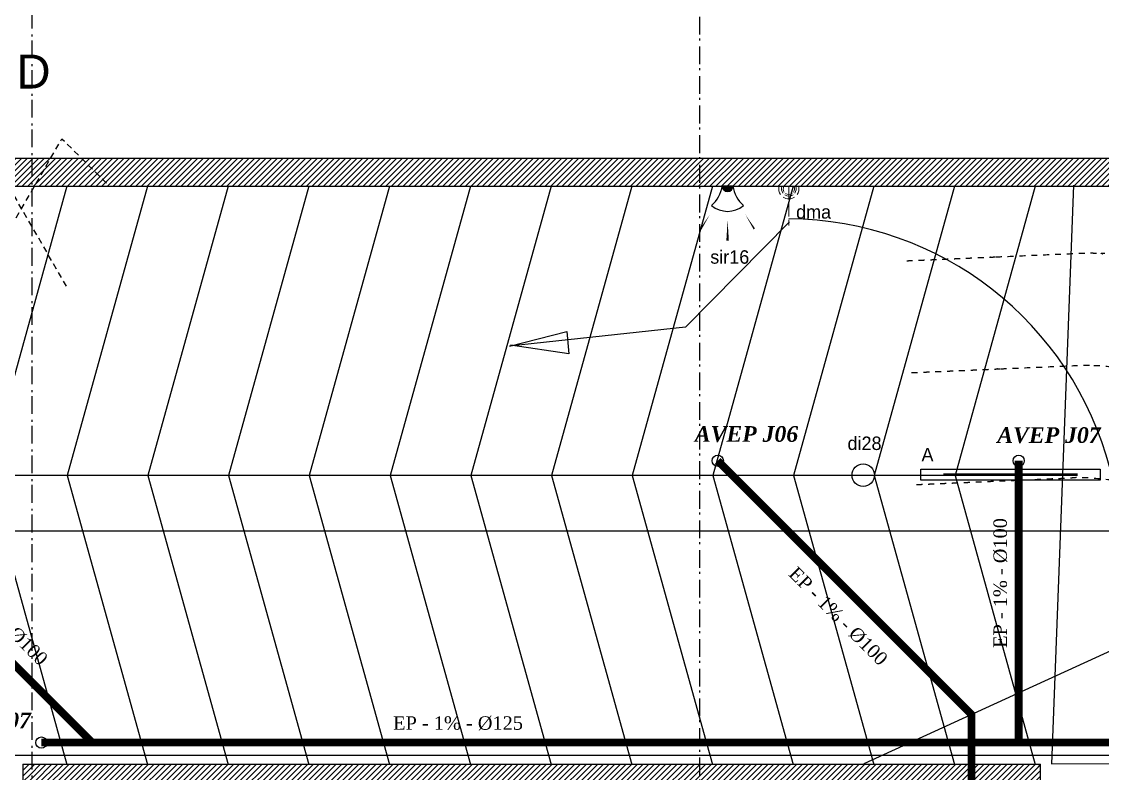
# Model space of a CAD drawing. Header units: centimetres. Extents: x 2452 to 16512, y -4226 to 6371.
# Drawn here: x 9811 to 10776, y 4901 to 5572 of the extents above; entities that cross this region are included whole.
import ezdxf

# ---------------------------------------------------------------- set-up
doc = ezdxf.new("R2010")
doc.units = ezdxf.units.CM
for name, pattern in [('ACAD_ISO02W100', [15, 12, -3]), ('prlm_ep', [2.5, 1.25, -0.25, 0.25, -0.25, 0.25, -0.25]), ('Style de ligne -11', [0.347222, 0.20828, -0.138942]), ('Style de ligne -6', [1.04164, 0.625, -0.20828, 0.06943, -0.13893]), ('VW-01', [0.41656, 0.20828, -0.20828])]:
    doc.linetypes.add(name, pattern=pattern)
for name, color, linetype, lineweight in [('01_poutres', 40, 'Continuous', 20), ('prlm-ELEC-CFO', 1, 'Continuous', 25), ('prlm-ELEC-SSI', 6, 'Continuous', 25)]:
    doc.layers.add(name, color=color, linetype=linetype, lineweight=lineweight)
for name, color, linetype in [('01_texte', 252, 'Continuous'), ('B GÈnÈral_Hatch', 252, 'Continuous'), ('B Général', 252, 'Continuous'), ('prlm-BA', 30, 'Continuous'), ('prlm-EAU-EP', 141, 'Continuous'), ('prlm-EAU-EPEXT', 145, 'Continuous')]:
    doc.layers.add(name, color=color, linetype=linetype)
doc.layers.add('prlm-ZEROPLOT', color=254, linetype='Continuous', plot=False)
doc.styles.add('Arial', font='arial.ttf')
doc.styles.add('prlm-eau-ep', font='timesbi.ttf', dxfattribs={"height": 18})
doc.styles.add('prlm-eau-euev', font='pala.ttf', dxfattribs={"height": 18})
doc.styles.add('prlm-elec-cfo', font='comic.ttf', dxfattribs={"height": 12})
doc.styles.add('prlm-elec-ssi', font='comic.ttf', dxfattribs={"height": 12})
pattern_1 = [(45, (0, 0), (2.4253472, -2.6458333), [])]

# ---------------------------------------------------------------- blocks, each defined once
blk = doc.blocks.new('Groupe-2-1')
at = {"layer": 'B Général', "linetype": 'Continuous'}
blk.add_line((10730.48, 4909.39), (10750.26, 5426.3), dxfattribs=at)
at = {"layer": 'B Général', "linetype": 'Continuous', "flags": 128}
for points in [[(9851.81, 5425.39), (9780.16, 5167.16), (9851.81, 4908.93)], [(9923.81, 5425.39), (9852.16, 5167.16), (9923.81, 4908.93)], [(9995.81, 5425.39), (9924.16, 5167.16), (9995.81, 4908.93)], [(10067.81, 5425.39), (9996.15, 5167.16), (10067.81, 4908.93)], [(10139.81, 5425.39), (10068.15, 5167.16), (10139.81, 4908.93)], [(10211.81, 5425.39), (10140.15, 5167.16), (10211.81, 4908.93)], [(10283.8, 5425.39), (10212.15, 5167.16), (10283.8, 4908.93)], [(10355.8, 5425.39), (10284.15, 5167.16), (10355.8, 4908.93)], [(10427.8, 5425.39), (10356.15, 5167.16), (10427.8, 4908.93)], [(10499.8, 5425.39), (10428.15, 5167.16), (10499.8, 4908.93)], [(10571.8, 5425.39), (10500.14, 5167.16), (10571.8, 4908.93)], [(10643.8, 5425.39), (10572.14, 5167.16), (10643.8, 4908.93)], [(10715.79, 5425.39), (10644.14, 5167.16), (10715.79, 4908.93)]]:
    blk.add_lwpolyline(points, dxfattribs=at)
blk = doc.blocks.new('Groupe-110-1')
at = {"layer": 'B GÈnÈral_Hatch', "linetype": 'Continuous'}
blk.add_hatch(color=250, dxfattribs=at).paths.add_polyline_path([(11216.02, 4147.99), (11214.86, 4142.95), (11213.34, 4147.9)])
at = {"layer": 'B Général', "flags": 128}
blk.add_lwpolyline([(11216.02, 4147.99), (11214.86, 4142.95), (11213.34, 4147.9)], close=True, dxfattribs=at)
at = {"layer": 'B Général', "linetype": 'VW-01', "ltscale": 25.4}
for points, knots in [([(10601.06, 5358.78), (10682.91, 5362.34), (10764.76, 5365.89), (10770.94, 5365.39), (10777.11, 5364.89), (11221.19, 5329.13), (11282.79, 4896.95), (11283.5, 4891.98), (11284.21, 4887.01), (11299.49, 4517.04), (11314.77, 4147.08)], [0, 0, 0, 1, 1, 2, 2, 3, 3, 4, 4, 5, 5, 5]), ([(10605.39, 5258.88), (10684.15, 5262.29), (10762.91, 5265.71), (10766, 5265.46), (10769.08, 5265.21), (11133.47, 5235.87), (11183.79, 4882.84), (11184.14, 4880.35), (11184.5, 4877.87), (11199.68, 4510.41), (11214.86, 4142.95)], [0, 0, 0, 1, 1, 2, 2, 3, 3, 4, 4, 5, 5, 5]), ([(10609.73, 5158.97), (10685.39, 5162.25), (10761.06, 5165.54), (11045.75, 5142.61), (11084.79, 4868.72), (11099.87, 4503.77), (11114.94, 4138.82)], [0, 0, 0, 1, 1, 2, 2, 3, 3, 3])]:
    blk.add_open_spline(points, degree=2, knots=knots, dxfattribs=at)
blk = doc.blocks.new('Groupe-112-1')
at = {"layer": 'B Général', "linetype": 'Style de ligne -11', "ltscale": 25.4, "flags": 128}
for points in [[(2185.67, 876.79), (2109.67, 1008.42), (2069.67, 968.42)], [(2105.67, 876.79), (2181.67, 1008.42), (2221.67, 968.42)]]:
    blk.add_lwpolyline(points, dxfattribs=at)
at = {"layer": 'B Général', "insert": (2119.8, 1083.53), "char_height": 30.303, "attachment_point": 1, "line_spacing_factor": 0.959385, "style": 'Arial'}
blk.add_mtext('JD', dxfattribs=at)
blk = doc.blocks.new('xi.epext')
at = {"layer": 'prlm-EAU-EPEXT', "color": 0, "linetype": 'ByBlock', "lineweight": -2}
blk.add_circle((0, 0), 5, dxfattribs=at)
blk = doc.blocks.new('A$C711F189D')
at = {"layer": '01_poutres', "color": 0}
blk.add_lwpolyline([(1521, 1195.14), (2225.96, 1195.14)], dxfattribs=at)
at = {"layer": '01_texte', "color": 0}
blk.add_lwpolyline([(1920.55, 1455.1), (1353.38, 1195.14)], dxfattribs=at)
blk = doc.blocks.new('xi.lumA')
at = {"layer": 'prlm-ELEC-CFO', "color": 0, "linetype": 'ByBlock', "lineweight": -2, "ltscale": 50}
blk.add_lwpolyline([(-80, -5), (-80, 5), (80, 5), (80, -5)], close=True, dxfattribs=at)
at = {"layer": 'prlm-ELEC-CFO', "color": 0, "linetype": 'ByBlock', "lineweight": 5, "ltscale": 50, "const_width": 2.6}
blk.add_lwpolyline([(-60, 0), (60, 0), (60, 0)], dxfattribs=at)
blk = doc.blocks.new('xi.dma')
at = {"layer": 'prlm-ELEC-CFO', "color": 0, "linetype": 'ACAD_ISO02W100', "lineweight": 5, "flags": 128}
for points in [[(0, 0), (0, 35)], [(-20, 0), (20, 0)]]:
    blk.add_lwpolyline(points, dxfattribs=at)
at = {"layer": 'prlm-ELEC-CFO', "color": 0, "linetype": 'ByBlock', "lineweight": 5}
for radius, start, end in [(9, 55, 125), (9, 145, 191.80296), (6.5, 145, 199.03868), (5, 145, 207.37446), (6.5, 55, 125), (5, 55, 125), (5, 332.62554, 35), (6.5, 340.96132, 35), (9, 348.19704, 35)]:
    blk.add_arc((0, 2.41), radius, start, end, dxfattribs=at)
blk = doc.blocks.new('xi.sir')
at = {"layer": 'prlm-ELEC-SSI'}
blk.add_hatch(color=0, dxfattribs=at).paths.add_polyline_path([(-4.81, 0), (4.82, 0, 1)])
at = {"layer": 'prlm-ELEC-SSI', "color": 0, "flags": 128}
for points in [[(0, 30, 0, 2.25, 0), (0, 48.75, 0, 0, 0)], [(-15.87, 25.45, 0, 1.5, 0), (-23.81, 38.18, 0, 0, 0)], [(15.88, 25.45, 0, 1.5, 0), (23.82, 38.18, 0, 0, 0)]]:
    blk.add_lwpolyline(points, format="xyseb", dxfattribs=at)
blk.add_lwpolyline([(-4.81, 0), (4.82, 0)], dxfattribs=at)
at = {"layer": 'prlm-ELEC-SSI', "color": 0}
for centre, radius, start, end in [((0, 0), 22.5, 50.61869, 129.38131), ((-33.01, -4.08), 28.5, 8.2221, 48.87538), ((33.02, -4.08), 28.5, 131.12462, 171.7779), ((0, 0), 4.81, 0, 180)]:
    blk.add_arc(centre, radius, start, end, dxfattribs=at)
blk = doc.blocks.new('xi.DI')
at = {"layer": 'prlm-ELEC-SSI', "color": 0, "linetype": 'ByBlock', "lineweight": -2, "flags": 128}
blk.add_lwpolyline([(-18, 0), (18, 0)], dxfattribs=at)
at = {"layer": 'prlm-ELEC-SSI', "color": 0, "linetype": 'ByBlock', "lineweight": -2}
blk.add_circle((0, 0), 10, dxfattribs=at)

msp = doc.modelspace()

# ---------------------------------------------------------------- hatches: boundary and pattern name
at = {"layer": 'B GÈnÈral_Hatch', "linetype": 'Continuous'}
h = msp.add_hatch(dxfattribs=at)
h.set_pattern_fill('50_BETON', color=256, style=0, pattern_type=2)
h.set_pattern_definition(pattern_1)
h.paths.add_polyline_path([(12010.45, 5425.39), (12030.45, 5450.39), (8430.66, 5450.39), (8432.31, 5425.39)])
h = msp.add_hatch(dxfattribs=at)
h.set_pattern_fill('50_BETON', color=256, style=0, pattern_type=2)
h.set_pattern_definition(pattern_1)
h.paths.add_polyline_path([(10700.48, 4884.39), (10720.48, 4909.39), (9812.48, 4909.39), (9832.48, 4884.39)])
h = msp.add_hatch(dxfattribs=at)
h.set_pattern_fill('50_BETON', color=256, style=0, pattern_type=2)
h.set_pattern_definition(pattern_1)
h.paths.add_polyline_path([(9832.48, 4382.89), (9832.48, 4884.39), (9812.48, 4909.39), (9812.48, 4382.89)])
h = msp.add_hatch(dxfattribs=at)
h.set_pattern_fill('50_BETON', color=256, style=0, pattern_type=2)
h.set_pattern_definition(pattern_1)
h.paths.add_polyline_path([(10720.48, 4909.39), (10700.48, 4884.39), (10700.48, 4385.39), (10720.48, 4380.39)])

# ---------------------------------------------------------------- linework, layer by layer
at = {"layer": 'B Général', "linetype": 'Style de ligne -6', "ltscale": 25.4}
msp.add_line((10416.48, 3285.39), (10416.48, 5820.39), dxfattribs=at)
at = {"layer": 'B Général', "linetype": 'Continuous', "lineweight": 18}
for p, q in [((8430.66, 5450.39), (12030.45, 5450.39)), ((8432.31, 5425.39), (12010.45, 5425.39)), ((9812.48, 4909.39), (10720.48, 4909.39)), ((9812.48, 4909.39), (9812.48, 4382.89)), ((10720.48, 4380.39), (10720.48, 4909.39))]:
    msp.add_line(p, q, dxfattribs=at)
at = {"layer": 'B Général', "linetype": 'Continuous'}
for p, q in [((8430.66, 5450.39), (12030.45, 5450.39)), ((8432.31, 5425.39), (12010.45, 5425.39)), ((10740.35, 5167.16), (9060.35, 5167.16)), ((9812.48, 4909.39), (10720.48, 4909.39)), ((9812.48, 4909.39), (9812.48, 4382.89)), ((10720.48, 4380.39), (10720.48, 4909.39))]:
    msp.add_line(p, q, dxfattribs=at)
at = {"layer": 'B Général', "linetype": 'Style de ligne -6', "ltscale": 25.4, "flags": 128}
msp.add_lwpolyline([(9877.41, 5820.39), (9877.41, 5736.89), (9820.48, 5687.89), (9820.48, 3085.39)], dxfattribs=at)
at = {"layer": 'prlm-EAU-EP', "linetype": 'prlm_ep', "ltscale": 20, "flags": 128}
msp.add_lwpolyline([(11377.2, 5180.18, 7, 7, 0), (11125.65, 4928.64, 7, 7, 0), (10658.88, 4928.64, 7, 7, 0), (10658.88, 4562.13, 7, 7, 0), (10731.02, 4562.13, 7, 7, 0), (10731.02, 4364.27, 7, 7, 0), (9943.87, 4364.27, 7, 7, 0), (9548.63, 3969.02, 7, 7, 0), (9548.63, 3287.13, 0, 0, 0)], format="xyseb", dxfattribs=at)
at = {"layer": 'prlm-EAU-EP', "linetype": 'prlm_ep', "ltscale": 20, "const_width": 7, "flags": 128}
for points in [[(9622.99, 5180.18), (9874.53, 4928.64), (10658.88, 4928.64)], [(10432.48, 5180.18), (10658.88, 4953.77), (10658.88, 4928.64)], [(10700.98, 5180.18), (10700.98, 4928.64)], [(9829.13, 4928.65), (9874.54, 4928.65)]]:
    msp.add_lwpolyline(points, dxfattribs=at)
at = {"layer": 'prlm-ZEROPLOT'}
for points in [[(8418.48, 4917.39), (11031.39, 4917.39), (11031.39, 5117.39), (8418.48, 5117.39)], [(8418.48, 4917.39), (10859.39, 4917.39), (10859.39, 3517.39), (9818.48, 3517.39), (9818.48, 2192.49), (8418.48, 2192.49)]]:
    msp.add_lwpolyline(points, close=True, dxfattribs=at)

# ---------------------------------------------------------------- block references
at = {"layer": 'B Général'}
for name, p in [('Groupe-112-1', (7665.81, 4459.32)), ('Groupe-2-1', (0, 0)), ('Groupe-110-1', (0, 0))]:
    msp.add_blockref(name, p, dxfattribs=at)
at = {"layer": 'prlm-BA'}
msp.add_blockref('A$C711F189D', (9209.48, 3714.39), dxfattribs=at)
at = {"layer": 'prlm-EAU-EPEXT'}
for p in [(10432.48, 5180.18), (10700.98, 5180.18), (9829.13, 4928.65)]:
    msp.add_blockref('xi.epext', p, dxfattribs=at)
at = {"layer": 'prlm-ELEC-CFO', "rotation": 180}
msp.add_blockref('xi.dma', (10495.93, 5425.39), dxfattribs=at)
at = {"layer": 'prlm-ELEC-CFO'}
msp.add_blockref('xi.lumA', (10693.59, 5167.82), dxfattribs=at)
at = {"layer": 'prlm-ELEC-SSI', "lineweight": 20, "rotation": 180}
msp.add_blockref('xi.sir', (10441.28, 5425.39), dxfattribs=at)
at = {"layer": 'prlm-ELEC-SSI', "rotation": 0.001060557933219683}
msp.add_blockref('xi.DI', (10562.29, 5167.39), dxfattribs=at)

# ---------------------------------------------------------------- texts
at = {"layer": 'prlm-EAU-EP', "linetype": 'prlm_ep', "ltscale": 20, "char_height": 14, "width": 127.276, "attachment_point": 1, "style": 'prlm-eau-ep'}
for s, insert in [('AVEP J06', (10411.99, 5211.14)), ('AVEP J07', (10681.81, 5210.15))]:
    msp.add_mtext(s, dxfattribs=dict(at, insert=insert))
at = {"layer": 'prlm-EAU-EP', "char_height": 12, "width": 151.0859, "attachment_point": 1, "style": 'prlm-eau-euev'}
for insert, rotation in [((10678.43, 5013.22), 90), ((9754.18, 5086.8), 315), ((10503.46, 5086.8), 315)]:
    msp.add_mtext('EP - 1% - %%C100', dxfattribs=dict(at, insert=insert, rotation=rotation))
at = {"layer": 'prlm-EAU-EP', "insert": (10142.93, 4952.09), "char_height": 12, "width": 151.0859, "attachment_point": 1, "style": 'prlm-eau-euev'}
msp.add_mtext('EP - 1% - %%C125', dxfattribs=at)
at = {"layer": 'prlm-EAU-EPEXT', "insert": (9752.19, 4955.39), "char_height": 14, "width": 86.1947, "attachment_point": 1, "style": 'prlm-eau-ep'}
msp.add_mtext('EP B07', dxfattribs=at)

# ---------------------------------------------------------------- next in the draw order: texts
at = {"layer": 'prlm-ELEC-CFO', "lineweight": 20, "char_height": 12, "attachment_point": 2, "line_spacing_factor": 0.8, "style": 'prlm-elec-cfo', "bg_fill": 3, "box_fill_scale": 0.95, "bg_fill_color": 256, "bg_fill_transparency": 0}
for s, insert in [('dma', (10518, 5408.39)), ('A', (10619.61, 5191.67))]:
    msp.add_mtext(s, dxfattribs=dict(at, insert=insert))
at = {"layer": 'prlm-ELEC-SSI', "lineweight": 20, "insert": (10443.2, 5368.14), "char_height": 12, "attachment_point": 2, "line_spacing_factor": 0.8, "style": 'prlm-elec-ssi', "bg_fill": 3, "box_fill_scale": 0.95, "bg_fill_color": 256, "bg_fill_transparency": 0}
msp.add_mtext('{sir16}', dxfattribs=at)
at = {"layer": 'prlm-ELEC-SSI', "lineweight": 20, "insert": (10563.44, 5201.83), "char_height": 12, "attachment_point": 2, "rotation": 0.00106, "line_spacing_factor": 0.8, "style": 'prlm-elec-ssi', "bg_fill": 3, "box_fill_scale": 0.95, "bg_fill_color": 256, "bg_fill_transparency": 0}
msp.add_mtext('{di28}', dxfattribs=at)

# ---------------------------------------------------------------- next in the draw order: linework, layer by layer
at = {"layer": 'prlm-ELEC-CFO', "ltscale": 25}
msp.add_lwpolyline([(10496.63, 5393.42), (10403.67, 5299.54), (10246.74, 5282.56), (10297.72, 5295.54), (10299.72, 5275.57), (10247.74, 5283.56)], dxfattribs=at)
msp.add_arc((10493.78, 5097.95), 298.34, 14.58922, 89.56742, dxfattribs=at)

doc.saveas('drawing.dxf')
